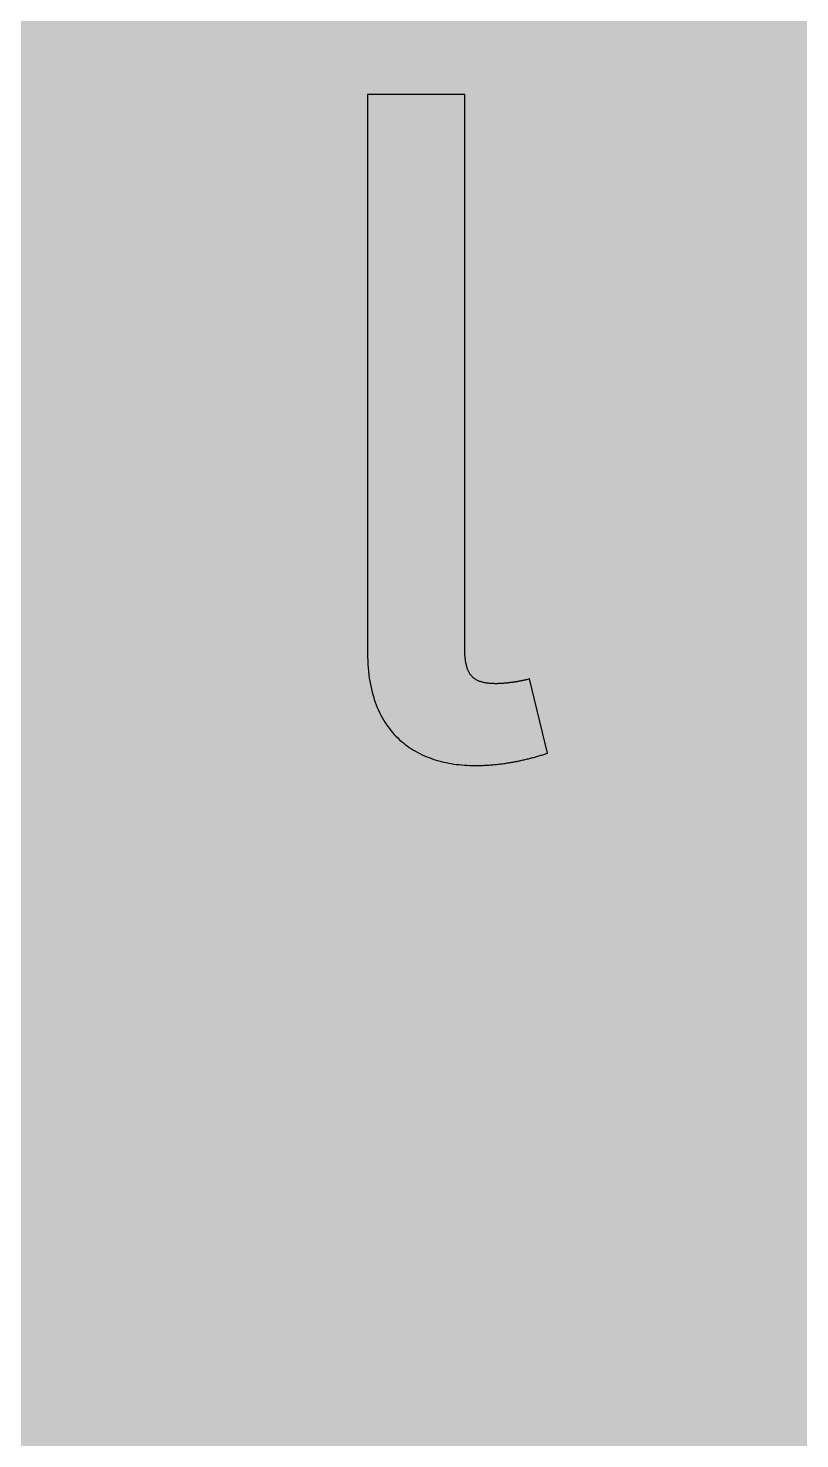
# Model space of a CAD drawing. Header units: millimetres. Extents: x 0 to 212, y 0 to 318.
# Drawn here: x 57.2 to 114.4, y 158.8 to 263.4 of the extents above; entities that cross this region are included whole.
import ezdxf

# ---------------------------------------------------------------- set-up
doc = ezdxf.new("R2010")
doc.units = ezdxf.units.MM

msp = doc.modelspace()

# ---------------------------------------------------------------- hatches: boundary and pattern name
for color, points in [(40, [(14.1633, 0.0536), (13.9878, 0.0533), (13.8125, 0.0559), (13.6373, 0.061), (13.462, 0.0686), (13.2893, 0.0787), (13.114, 0.0914), (12.9413, 0.1041), (12.7686, 0.1219), (12.5959, 0.1397), (12.4231, 0.16), (12.2504, 0.1829), (12.0777, 0.2057), (11.9075, 0.2337), (11.7373, 0.2616), (11.5672, 0.2921), (11.397, 0.3251), (11.2268, 0.3607), (11.0592, 0.3988), (10.8915, 0.4369), (10.7239, 0.4775), (10.5562, 0.5207), (10.3886, 0.5664), (10.2235, 0.6121), (10.0584, 0.6629), (9.8933, 0.7137), (9.7307, 0.7671), (9.5682, 0.8204), (9.4056, 0.8788), (9.2431, 0.9373), (9.083, 0.9982), (8.923, 1.0617), (8.763, 1.1252), (8.6055, 1.1938), (8.4455, 1.2624), (8.2906, 1.331), (8.1331, 1.4046), (7.9781, 1.4783), (7.8232, 1.5545), (7.6708, 1.6332), (7.5184, 1.7145), (7.366, 1.7958), (7.2161, 1.8796), (7.0663, 1.966), (6.919, 2.0523), (6.7716, 2.1438), (6.6243, 2.2352), (6.4795, 2.3266), (6.3348, 2.4232), (6.19, 2.5197), (6.0477, 2.6187), (5.908, 2.7178), (5.7683, 2.8194), (5.6286, 2.9235), (5.4915, 3.0302), (5.3543, 3.1369), (5.2197, 3.2461), (5.0851, 3.3579), (4.953, 3.4722), (4.8209, 3.5865), (4.6914, 3.7033), (4.5644, 3.8202), (4.4348, 3.9395), (4.3104, 4.0615), (4.1859, 4.1859), (4.0615, 4.3104), (3.9395, 4.4348), (3.8202, 4.5618), (3.7033, 4.6914), (3.5865, 4.8209), (3.4722, 4.953), (3.3579, 5.0851), (3.2487, 5.2197), (3.1369, 5.3543), (3.0302, 5.4915), (2.9235, 5.6286), (2.8194, 5.7683), (2.7178, 5.908), (2.6187, 6.0477), (2.5197, 6.19), (2.4232, 6.3348), (2.3266, 6.477), (2.2352, 6.6243), (2.1438, 6.7691), (2.0523, 6.9164), (1.966, 7.0663), (1.8796, 7.2161), (1.7958, 7.366), (1.7145, 7.5184), (1.6332, 7.6708), (1.5545, 7.8232), (1.4783, 7.9781), (1.4046, 8.1331), (1.331, 8.2906), (1.2598, 8.4455), (1.1913, 8.603), (1.1252, 8.763), (1.0592, 8.923), (0.9982, 9.083), (0.9373, 9.2431), (0.8763, 9.4056), (0.8204, 9.5682), (0.7645, 9.7307), (0.7112, 9.8933), (0.6604, 10.0584), (0.6121, 10.2235), (0.5639, 10.3911), (0.5207, 10.5562), (0.4775, 10.7239), (0.4343, 10.8915), (0.3962, 11.0592), (0.3607, 11.2268), (0.3251, 11.397), (0.2921, 11.5672), (0.2616, 11.7373), (0.2311, 11.9075), (0.2057, 12.0802), (0.1803, 12.2504), (0.1575, 12.4231), (0.1372, 12.5959), (0.1194, 12.7686), (0.1041, 12.9413), (0.0889, 13.1166), (0.0787, 13.2893), (0.0686, 13.4645), (0.061, 13.6373), (0.0559, 13.8125), (0.0508, 13.9878), (0.0508, 14.163), (0.0522, 303.4425), (0.0508, 303.6164), (0.0559, 303.7916), (0.061, 303.9669), (0.0686, 304.1396), (0.0787, 304.3149), (0.0889, 304.4876), (0.1041, 304.6628), (0.1194, 304.8356), (0.1372, 305.0083), (0.1575, 305.181), (0.1803, 305.3537), (0.2057, 305.5239), (0.2311, 305.6966), (0.2616, 305.8668), (0.2921, 306.037), (0.3251, 306.2072), (0.3607, 306.3748), (0.3962, 306.545), (0.4343, 306.7126), (0.4775, 306.8803), (0.5207, 307.0479), (0.5639, 307.213), (0.6121, 307.3781), (0.6604, 307.5432), (0.7112, 307.7083), (0.7645, 307.8734), (0.8204, 308.036), (0.8763, 308.1985), (0.9373, 308.3611), (0.9982, 308.5211), (1.0592, 308.6811), (1.1252, 308.8411), (1.1913, 308.9986), (1.2598, 309.1561), (1.331, 309.3136), (1.4046, 309.4685), (1.4783, 309.626), (1.5545, 309.7784), (1.6332, 309.9333), (1.7145, 310.0857), (1.7958, 310.2356), (1.8796, 310.388), (1.966, 310.5379), (2.0523, 310.6852), (2.1438, 310.8325), (2.2352, 310.9798), (2.3266, 311.1246), (2.4232, 311.2694), (2.5197, 311.4116), (2.6187, 311.5539), (2.7178, 311.6961), (2.8194, 311.8358), (2.9235, 311.9755), (3.0302, 312.1127), (3.1369, 312.2473), (3.2487, 312.3844), (3.3579, 312.5165), (3.4722, 312.6486), (3.5865, 312.7807), (3.7033, 312.9102), (3.8202, 313.0398), (3.9395, 313.1668), (4.0615, 313.2938), (4.1859, 313.4182), (4.3104, 313.5401), (4.4348, 313.6621), (4.5644, 313.784), (4.6914, 313.9008), (4.8209, 314.0177), (4.953, 314.132), (5.0851, 314.2437), (5.2197, 314.3555), (5.3543, 314.4647), (5.4915, 314.5739), (5.6286, 314.6781), (5.7683, 314.7822), (5.908, 314.8838), (6.0477, 314.9854), (6.19, 315.0845), (6.3348, 315.181), (6.4795, 315.275), (6.6243, 315.3689), (6.7716, 315.4604), (6.919, 315.5493), (7.0663, 315.6382), (7.2161, 315.7245), (7.366, 315.8084), (7.5184, 315.8896), (7.6708, 315.9709), (7.8232, 316.0471), (7.9781, 316.1233), (8.1331, 316.1995), (8.2906, 316.2706), (8.4455, 316.3418), (8.6055, 316.4103), (8.763, 316.4789), (8.923, 316.5424), (9.083, 316.6059), (9.2431, 316.6669), (9.4056, 316.7253), (9.5682, 316.7837), (9.7307, 316.8371), (9.8933, 316.8904), (10.0584, 316.9412), (10.2235, 316.992), (10.3886, 317.0377), (10.5562, 317.0834), (10.7239, 317.1266), (10.8915, 317.1673), (11.0592, 317.2079), (11.2268, 317.2435), (11.397, 317.279), (11.5672, 317.312), (11.7373, 317.3425), (11.9075, 317.3705), (12.0777, 317.3984), (12.2504, 317.4213), (12.4231, 317.4441), (12.5959, 317.4644), (12.7686, 317.4822), (12.9413, 317.5), (13.114, 317.5127), (13.2893, 317.5254), (13.462, 317.5356), (13.6373, 317.5432), (13.8125, 317.5483), (13.9878, 317.5508), (14.163, 317.5533), (197.6078, 317.5536), (197.7822, 317.5508), (197.9574, 317.5483), (198.1327, 317.5432), (198.3054, 317.5356), (198.4807, 317.5254), (198.6534, 317.5127), (198.8287, 317.5), (199.0014, 317.4822), (199.1741, 317.4644), (199.3468, 317.4441), (199.5195, 317.4213), (199.6897, 317.3984), (199.8624, 317.3705), (200.0326, 317.3425), (200.2028, 317.312), (200.373, 317.279), (200.5432, 317.2435), (200.7108, 317.2079), (200.8784, 317.1673), (201.0461, 317.1266), (201.2137, 317.0834), (201.3788, 317.0377), (201.5465, 316.992), (201.7116, 316.9412), (201.8767, 316.8904), (202.0392, 316.8371), (202.2018, 316.7837), (202.3643, 316.7253), (202.5269, 316.6669), (202.6869, 316.6059), (202.8469, 316.5424), (203.007, 316.4789), (203.167, 316.4103), (203.3245, 316.3418), (203.4794, 316.2706), (203.6369, 316.1995), (203.7918, 316.1233), (203.9468, 316.0471), (204.0992, 315.9709), (204.2516, 315.8896), (204.404, 315.8084), (204.5538, 315.7245), (204.7037, 315.6382), (204.8535, 315.5493), (205.0009, 315.4604), (205.1456, 315.3689), (205.293, 315.275), (205.4352, 315.181), (205.58, 315.0845), (205.7222, 314.9854), (205.8619, 314.8838), (206.0016, 314.7822), (206.1413, 314.6781), (206.2785, 314.5739), (206.4156, 314.4647), (206.5503, 314.3555), (206.6849, 314.2437), (206.817, 314.132), (206.949, 314.0177), (207.0786, 313.9008), (207.2081, 313.784), (207.3351, 313.6621), (207.4596, 313.5401), (207.584, 313.4182), (207.7085, 313.2938), (207.8304, 313.1668), (207.9498, 313.0398), (208.0666, 312.9102), (208.1835, 312.7807), (208.2978, 312.6486), (208.4121, 312.5165), (208.5238, 312.3844), (208.6331, 312.2473), (208.7397, 312.1127), (208.8464, 311.9755), (208.9506, 311.8358), (209.0522, 311.6961), (209.1512, 311.5539), (209.2503, 311.4116), (209.3468, 311.2694), (209.4433, 311.1246), (209.5348, 310.9798), (209.6262, 310.8325), (209.7176, 310.6852), (209.804, 310.5379), (209.8904, 310.388), (209.9742, 310.2356), (210.0555, 310.0857), (210.1367, 309.9333), (210.2155, 309.7784), (210.2917, 309.626), (210.3653, 309.4685), (210.439, 309.3136), (210.5076, 309.1561), (210.5762, 308.9986), (210.6447, 308.8411), (210.7082, 308.6811), (210.7717, 308.5211), (210.8327, 308.3611), (210.8911, 308.1985), (210.9495, 308.036), (211.0029, 307.8734), (211.0562, 307.7083), (211.107, 307.5432), (211.1578, 307.3781), (211.2035, 307.213), (211.2493, 307.0479), (211.2924, 306.8803), (211.3331, 306.7126), (211.3712, 306.545), (211.4093, 306.3748), (211.4448, 306.2072), (211.4779, 306.037), (211.5083, 305.8668), (211.5363, 305.6966), (211.5642, 305.5239), (211.5871, 305.3537), (211.6099, 305.181), (211.6303, 305.0083), (211.648, 304.8356), (211.6658, 304.6628), (211.6785, 304.4876), (211.6912, 304.3149), (211.7014, 304.1396), (211.709, 303.9669), (211.7141, 303.7916), (211.7166, 303.6164), (211.7166, 303.4411), (211.7189, 14.1647), (211.7166, 13.9878), (211.7141, 13.8125), (211.709, 13.6373), (211.7014, 13.4645), (211.6912, 13.2893), (211.6785, 13.1166), (211.6658, 12.9413), (211.648, 12.7686), (211.6303, 12.5959), (211.6099, 12.4231), (211.5871, 12.2504), (211.5642, 12.0802), (211.5363, 11.9075), (211.5083, 11.7373), (211.4779, 11.5672), (211.4448, 11.397), (211.4093, 11.2268), (211.3712, 11.0592), (211.3331, 10.8915), (211.2924, 10.7239), (211.2493, 10.5562), (211.2035, 10.3911), (211.1578, 10.2235), (211.107, 10.0584), (211.0562, 9.8933), (211.0029, 9.7307), (210.9495, 9.5682), (210.8911, 9.4056), (210.8327, 9.2431), (210.7717, 9.083), (210.7082, 8.923), (210.6447, 8.763), (210.5762, 8.603), (210.5076, 8.4455), (210.439, 8.2906), (210.3653, 8.1331), (210.2917, 7.9781), (210.2155, 7.8232), (210.1367, 7.6708), (210.0555, 7.5184), (209.9742, 7.366), (209.8904, 7.2161), (209.804, 7.0663), (209.7176, 6.9164), (209.6262, 6.7691), (209.5348, 6.6243), (209.4433, 6.477), (209.3468, 6.3348), (209.2503, 6.19), (209.1512, 6.0477), (209.0522, 5.908), (208.9506, 5.7683), (208.8464, 5.6286), (208.7397, 5.4915), (208.6331, 5.3543), (208.5238, 5.2197), (208.4121, 5.0851), (208.2978, 4.953), (208.1835, 4.8209), (208.0666, 4.6914), (207.9498, 4.5618), (207.8304, 4.4348), (207.7085, 4.3104), (207.584, 4.1859), (207.4596, 4.0615), (207.3351, 3.9395), (207.2081, 3.8202), (207.0786, 3.7033), (206.949, 3.5865), (206.817, 3.4722), (206.6849, 3.3579), (206.5503, 3.2461), (206.4156, 3.1369), (206.2785, 3.0302), (206.1413, 2.9235), (206.0016, 2.8194), (205.8619, 2.7178), (205.7222, 2.6187), (205.58, 2.5197), (205.4352, 2.4232), (205.293, 2.3266), (205.1456, 2.2352), (205.0009, 2.1438), (204.8535, 2.0523), (204.7037, 1.966), (204.5538, 1.8796), (204.404, 1.7958), (204.2516, 1.7145), (204.0992, 1.6332), (203.9468, 1.5545), (203.7918, 1.4783), (203.6369, 1.4046), (203.4794, 1.331), (203.3245, 1.2624), (203.167, 1.1938), (203.007, 1.1252), (202.8469, 1.0617), (202.6869, 0.9982), (202.5269, 0.9373), (202.3643, 0.8788), (202.2018, 0.8204), (202.0392, 0.7671), (201.8767, 0.7137), (201.7116, 0.6629), (201.5465, 0.6121), (201.3788, 0.5664), (201.2137, 0.5207), (201.0461, 0.4775), (200.8784, 0.4369), (200.7108, 0.3988), (200.5432, 0.3607), (200.373, 0.3251), (200.2028, 0.2921), (200.0326, 0.2616), (199.8624, 0.2337), (199.6897, 0.2057), (199.5195, 0.1829), (199.3468, 0.16), (199.1741, 0.1397), (199.0014, 0.1219), (198.8287, 0.1041), (198.6534, 0.0914), (198.4807, 0.0787), (198.3054, 0.0686), (198.1327, 0.061), (197.9574, 0.0559), (197.7822, 0.0533), (197.6069, 0.0533)]), (59, [(94.386, 215.1419), (94.3508, 215.1304), (94.3178, 215.1202), (94.2823, 215.1101), (94.2467, 215.1024), (94.2111, 215.0923), (94.1756, 215.0821), (94.14, 215.0745), (94.1019, 215.0643), (94.0638, 215.0567), (94.0257, 215.0466), (93.9876, 215.0389), (93.9495, 215.0288), (93.9089, 215.0212), (93.8708, 215.0135), (93.8301, 215.0034), (93.7895, 214.9958), (93.7514, 214.9881), (93.7082, 214.9805), (93.6676, 214.9729), (93.6269, 214.9653), (93.5863, 214.9577), (93.5457, 214.95), (93.5025, 214.9424), (93.4618, 214.9348), (93.4187, 214.9297), (93.378, 214.9221), (93.3348, 214.9145), (93.2917, 214.9094), (93.251, 214.9018), (93.2078, 214.8967), (93.1647, 214.8916), (93.124, 214.884), (93.0808, 214.8789), (93.0402, 214.8738), (92.997, 214.8688), (92.9564, 214.8637), (92.9132, 214.8586), (92.8726, 214.8535), (92.8319, 214.8484), (92.7887, 214.8434), (92.7481, 214.8383), (92.7075, 214.8357), (92.6668, 214.8307), (92.6287, 214.8281), (92.5881, 214.823), (92.5474, 214.8205), (92.5093, 214.8154), (92.4712, 214.8129), (92.4306, 214.8103), (92.3925, 214.8078), (92.3569, 214.8053), (92.3188, 214.8027), (92.2807, 214.8002), (92.2452, 214.7976), (92.2096, 214.7951), (92.1741, 214.7951), (92.141, 214.7926), (92.1055, 214.7926), (92.0725, 214.79), (92.0394, 214.79), (92.009, 214.7875), (91.9759, 214.7875), (91.9455, 214.7875), (91.915, 214.7875), (91.8261, 214.7875), (91.7397, 214.79), (91.6559, 214.7926), (91.5746, 214.7976), (91.4959, 214.8027), (91.4171, 214.8078), (91.3409, 214.8154), (91.2673, 214.8256), (91.1962, 214.8357), (91.1276, 214.8459), (91.059, 214.8586), (90.993, 214.8738), (90.9295, 214.8891), (90.866, 214.9043), (90.805, 214.9221), (90.7466, 214.9399), (90.6907, 214.9602), (90.6348, 214.9831), (90.5815, 215.0059), (90.5307, 215.0313), (90.4799, 215.0567), (90.4316, 215.0821), (90.3859, 215.1126), (90.3402, 215.1405), (90.297, 215.1736), (90.2564, 215.204), (90.2157, 215.2396), (90.1776, 215.2752), (90.1395, 215.3107), (90.104, 215.3514), (90.0684, 215.3895), (90.0354, 215.4326), (90.0049, 215.4733), (89.9744, 215.519), (89.9465, 215.5647), (89.9185, 215.613), (89.8906, 215.6612), (89.8677, 215.712), (89.8423, 215.7628), (89.8195, 215.8187), (89.7992, 215.8721), (89.7788, 215.9305), (89.7611, 215.9889), (89.7433, 216.0499), (89.7255, 216.1108), (89.7103, 216.1743), (89.695, 216.2378), (89.6823, 216.3064), (89.6696, 216.375), (89.6569, 216.4436), (89.6468, 216.5172), (89.6391, 216.5909), (89.629, 216.6645), (89.6214, 216.7407), (89.6137, 216.8195), (89.6087, 216.9008), (89.6036, 216.9846), (89.5985, 217.0684), (89.5934, 217.1522), (89.5909, 217.2411), (89.5883, 217.33), (89.5883, 217.4215), (89.5858, 217.5154), (89.5858, 217.6094), (89.5876, 258.4619), (82.3916, 258.4619), (82.3916, 217.0462), (82.3925, 216.7661), (82.4001, 216.4944), (82.4154, 216.2251), (82.4332, 215.9635), (82.456, 215.707), (82.484, 215.453), (82.517, 215.2066), (82.5576, 214.9653), (82.5983, 214.7291), (82.6465, 214.4979), (82.6999, 214.2719), (82.7583, 214.0509), (82.8192, 213.8324), (82.8853, 213.6216), (82.9564, 213.4159), (83.0301, 213.2152), (83.1088, 213.0171), (83.1926, 212.8266), (83.2815, 212.6386), (83.373, 212.4558), (83.4669, 212.2805), (83.5685, 212.1078), (83.6701, 211.9376), (83.7768, 211.775), (83.8886, 211.6176), (84.0029, 211.4626), (84.1223, 211.3128), (84.2416, 211.168), (84.3686, 211.0283), (84.4956, 210.8911), (84.6277, 210.7616), (84.7623, 210.6346), (84.8995, 210.5101), (85.0417, 210.3933), (85.1865, 210.279), (85.3313, 210.1698), (85.4812, 210.0631), (85.6361, 209.9615), (85.791, 209.865), (85.9485, 209.7735), (86.1085, 209.6846), (86.2736, 209.6008), (86.4387, 209.5195), (86.6064, 209.4433), (86.7766, 209.3697), (86.9493, 209.3036), (87.1245, 209.2376), (87.2998, 209.1766), (87.4801, 209.1207), (87.6605, 209.0674), (87.8434, 209.0191), (88.0288, 208.976), (88.2142, 208.9328), (88.4022, 208.8972), (88.5927, 208.8617), (88.7832, 208.8312), (88.9762, 208.8058), (89.1718, 208.7829), (89.3674, 208.7626), (89.5629, 208.7474), (89.7611, 208.7347), (89.9617, 208.727), (90.1598, 208.722), (90.363, 208.7194), (90.457, 208.722), (90.5535, 208.722), (90.6475, 208.722), (90.744, 208.7245), (90.838, 208.727), (90.932, 208.7321), (91.026, 208.7347), (91.12, 208.7397), (91.2114, 208.7448), (91.3054, 208.7499), (91.3968, 208.755), (91.4908, 208.7626), (91.5822, 208.7702), (91.6737, 208.7778), (91.7651, 208.7855), (91.854, 208.7931), (91.9455, 208.8032), (92.0344, 208.8134), (92.1258, 208.8236), (92.2147, 208.8337), (92.3036, 208.8439), (92.3925, 208.8566), (92.4789, 208.8667), (92.5678, 208.8794), (92.6541, 208.8921), (92.7405, 208.9074), (92.8294, 208.9201), (92.9132, 208.9328), (92.9996, 208.948), (93.0859, 208.9633), (93.1697, 208.9785), (93.2561, 208.9937), (93.3399, 209.009), (93.4237, 209.0268), (93.505, 209.042), (93.5888, 209.0598), (93.6701, 209.0776), (93.7539, 209.0928), (93.8352, 209.1106), (93.9165, 209.1309), (93.9978, 209.1487), (94.0765, 209.1665), (94.1578, 209.1868), (94.2365, 209.2046), (94.3153, 209.2249), (94.394, 209.2452), (94.4728, 209.2655), (94.549, 209.2858), (94.6252, 209.3062), (94.7039, 209.3265), (94.7801, 209.3468), (94.8538, 209.3697), (94.93, 209.39), (95.0036, 209.4128), (95.0798, 209.4332), (95.1535, 209.456), (95.2246, 209.4789), (95.2983, 209.4992), (95.3694, 209.5221), (95.443, 209.5449), (95.5142, 209.5678), (95.5853, 209.5906), (95.6539, 209.6135), (95.725, 209.6364)])]:
    msp.add_hatch(color=color).paths.add_polyline_path(points)
h = msp.add_hatch(color=59)
h.paths.add_polyline_path([(58.9661, 245.7619), (58.9661, 240.1175), (64.2578, 240.1175), (64.2578, 209.0744), (71.4555, 209.0744), (71.4555, 245.7619)])
edge = h.paths.add_edge_path(flags=16)
edge.add_line((63.059, 257.333), (63.058, 257.2029))
edge.add_line((63.058, 257.2029), (63.0631, 257.0759))
edge.add_line((63.0631, 257.0759), (63.0707, 256.9489))
edge.add_line((63.0707, 256.9489), (63.0809, 256.8245))
edge.add_line((63.0809, 256.8245), (63.0936, 256.7))
edge.add_line((63.0936, 256.7), (63.1114, 256.5781))
edge.add_line((63.1114, 256.5781), (63.1292, 256.4562))
edge.add_line((63.1292, 256.4562), (63.152, 256.3368))
edge.add_line((63.152, 256.3368), (63.1749, 256.2174))
edge.add_line((63.1749, 256.2174), (63.2028, 256.098))
edge.add_line((63.2028, 256.098), (63.2333, 255.9812))
edge.add_line((63.2333, 255.9812), (63.2638, 255.8669))
edge.add_line((63.2638, 255.8669), (63.2993, 255.7526))
edge.add_line((63.2993, 255.7526), (63.3374, 255.6408))
edge.add_line((63.3374, 255.6408), (63.3781, 255.5316))
edge.add_line((63.3781, 255.5316), (63.4213, 255.4224))
edge.add_line((63.4213, 255.4224), (63.467, 255.3132))
edge.add_line((63.467, 255.3132), (63.5127, 255.2065))
edge.add_line((63.5127, 255.2065), (63.5635, 255.1024))
edge.add_line((63.5635, 255.1024), (63.6168, 255.0008))
edge.add_line((63.6168, 255.0008), (63.6702, 254.8992))
edge.add_line((63.6702, 254.8992), (63.7286, 254.7976))
edge.add_line((63.7286, 254.7976), (63.7896, 254.701))
edge.add_line((63.7896, 254.701), (63.8505, 254.6045))
edge.add_line((63.8505, 254.6045), (63.914, 254.5105))
edge.add_line((63.914, 254.5105), (63.9801, 254.4166))
edge.add_line((63.9801, 254.4166), (64.0486, 254.3277))
edge.add_line((64.0486, 254.3277), (64.1198, 254.2362))
edge.add_line((64.1198, 254.2362), (64.1934, 254.1499))
edge.add_line((64.1934, 254.1499), (64.2696, 254.066))
edge.add_line((64.2696, 254.066), (64.3458, 253.9822))
edge.add_line((64.3458, 253.9822), (64.4246, 253.9009))
edge.add_line((64.4246, 253.9009), (64.5058, 253.8222))
edge.add_line((64.5058, 253.8222), (64.5897, 253.7435))
edge.add_line((64.5897, 253.7435), (64.6735, 253.6698))
edge.add_line((64.6735, 253.6698), (64.7624, 253.5961))
edge.add_line((64.7624, 253.5961), (64.8513, 253.525))
edge.add_line((64.8513, 253.525), (64.9427, 253.4564))
edge.add_line((64.9427, 253.4564), (65.0342, 253.3904))
edge.add_line((65.0342, 253.3904), (65.1281, 253.3269))
edge.add_line((65.1281, 253.3269), (65.2247, 253.2634))
edge.add_line((65.2247, 253.2634), (65.3237, 253.205))
edge.add_line((65.3237, 253.205), (65.4228, 253.1466))
edge.add_line((65.4228, 253.1466), (65.5244, 253.0932))
edge.add_line((65.5244, 253.0932), (65.626, 253.0399))
edge.add_line((65.626, 253.0399), (65.7327, 252.9891))
edge.add_line((65.7327, 252.9891), (65.8368, 252.9408))
edge.add_line((65.8368, 252.9408), (65.946, 252.8976))
edge.add_line((65.946, 252.8976), (66.0552, 252.8545))
edge.add_line((66.0552, 252.8545), (66.1645, 252.8138))
edge.add_line((66.1645, 252.8138), (66.2788, 252.7757))
edge.add_line((66.2788, 252.7757), (66.3905, 252.7402))
edge.add_line((66.3905, 252.7402), (66.5074, 252.7071))
edge.add_line((66.5074, 252.7071), (66.6242, 252.6792))
edge.add_line((66.6242, 252.6792), (66.741, 252.6513))
edge.add_line((66.741, 252.6513), (66.8604, 252.6259))
edge.add_line((66.8604, 252.6259), (66.9798, 252.6055))
edge.add_line((66.9798, 252.6055), (67.1017, 252.5878))
edge.add_line((67.1017, 252.5878), (67.2236, 252.57))
edge.add_line((67.2236, 252.57), (67.3481, 252.5573))
edge.add_line((67.3481, 252.5573), (67.4751, 252.5471))
edge.add_line((67.4751, 252.5471), (67.5996, 252.5395))
edge.add_line((67.5996, 252.5395), (67.7266, 252.5344))
edge.add_line((67.7266, 252.5344), (67.8561, 252.5344))
edge.add_line((67.8561, 252.5344), (67.9856, 252.5344))
edge.add_line((67.9856, 252.5344), (68.1126, 252.5395))
edge.add_line((68.1126, 252.5395), (68.2371, 252.5471))
edge.add_line((68.2371, 252.5471), (68.3641, 252.5573))
edge.add_line((68.3641, 252.5573), (68.4886, 252.57))
edge.add_line((68.4886, 252.57), (68.6105, 252.5878))
edge.add_line((68.6105, 252.5878), (68.7324, 252.6055))
edge.add_line((68.7324, 252.6055), (68.8518, 252.6259))
edge.add_line((68.8518, 252.6259), (68.9712, 252.6513))
edge.add_line((68.9712, 252.6513), (69.088, 252.6792))
edge.add_line((69.088, 252.6792), (69.2048, 252.7071))
edge.add_line((69.2048, 252.7071), (69.3191, 252.7402))
edge.add_line((69.3191, 252.7402), (69.4334, 252.7757))
edge.add_line((69.4334, 252.7757), (69.5452, 252.8138))
edge.add_line((69.5452, 252.8138), (69.657, 252.8545))
edge.add_line((69.657, 252.8545), (69.7662, 252.8976))
edge.add_line((69.7662, 252.8976), (69.8729, 252.9408))
edge.add_line((69.8729, 252.9408), (69.9795, 252.9891))
edge.add_line((69.9795, 252.9891), (70.0837, 253.0399))
edge.add_line((70.0837, 253.0399), (70.1878, 253.0932))
edge.add_line((70.1878, 253.0932), (70.2894, 253.1466))
edge.add_line((70.2894, 253.1466), (70.3885, 253.205))
edge.add_line((70.3885, 253.205), (70.4875, 253.2634))
edge.add_line((70.4875, 253.2634), (70.5815, 253.3269))
edge.add_line((70.5815, 253.3269), (70.678, 253.3904))
edge.add_line((70.678, 253.3904), (70.7695, 253.4564))
edge.add_line((70.7695, 253.4564), (70.8609, 253.525))
edge.add_line((70.8609, 253.525), (70.9498, 253.5961))
edge.add_line((70.9498, 253.5961), (71.0362, 253.6698))
edge.add_line((71.0362, 253.6698), (71.1225, 253.7435))
edge.add_line((71.1225, 253.7435), (71.2038, 253.8222))
edge.add_line((71.2038, 253.8222), (71.2851, 253.9009))
edge.add_line((71.2851, 253.9009), (71.3664, 253.9822))
edge.add_line((71.3664, 253.9822), (71.4426, 254.066))
edge.add_line((71.4426, 254.066), (71.5162, 254.1499))
edge.add_line((71.5162, 254.1499), (71.5899, 254.2362))
edge.add_line((71.5899, 254.2362), (71.661, 254.3277))
edge.add_line((71.661, 254.3277), (71.7296, 254.4166))
edge.add_line((71.7296, 254.4166), (71.7956, 254.5105))
edge.add_line((71.7956, 254.5105), (71.8617, 254.6045))
edge.add_line((71.8617, 254.6045), (71.9226, 254.701))
edge.add_line((71.9226, 254.701), (71.9811, 254.7976))
edge.add_line((71.9811, 254.7976), (72.0395, 254.8992))
edge.add_line((72.0395, 254.8992), (72.0954, 255.0008))
edge.add_line((72.0954, 255.0008), (72.1462, 255.1024))
edge.add_line((72.1462, 255.1024), (72.197, 255.2065))
edge.add_line((72.197, 255.2065), (72.2452, 255.3132))
edge.add_line((72.2452, 255.3132), (72.2909, 255.4224))
edge.add_line((72.2909, 255.4224), (72.3341, 255.5316))
edge.add_line((72.3341, 255.5316), (72.3722, 255.6408))
edge.add_line((72.3722, 255.6408), (72.4103, 255.7526))
edge.add_line((72.4103, 255.7526), (72.4459, 255.8669))
edge.add_line((72.4459, 255.8669), (72.4789, 255.9812))
edge.add_line((72.4789, 255.9812), (72.5094, 256.098))
edge.add_line((72.5094, 256.098), (72.5348, 256.2174))
edge.add_line((72.5348, 256.2174), (72.5602, 256.3368))
edge.add_line((72.5602, 256.3368), (72.5805, 256.4562))
edge.add_line((72.5805, 256.4562), (72.6008, 256.5781))
edge.add_line((72.6008, 256.5781), (72.6161, 256.7))
edge.add_line((72.6161, 256.7), (72.6288, 256.8245))
edge.add_line((72.6288, 256.8245), (72.6389, 256.9489))
edge.add_line((72.6389, 256.9489), (72.6465, 257.0759))
edge.add_line((72.6465, 257.0759), (72.6516, 257.2029))
edge.add_line((72.6516, 257.2029), (72.6542, 257.3325))
edge.add_line((72.6542, 257.3325), (72.6516, 257.4595))
edge.add_line((72.6516, 257.4595), (72.6465, 257.5865))
edge.add_line((72.6465, 257.5865), (72.6389, 257.7135))
edge.add_line((72.6389, 257.7135), (72.6288, 257.8379))
edge.add_line((72.6288, 257.8379), (72.6161, 257.9624))
edge.add_line((72.6161, 257.9624), (72.6008, 258.0869))
edge.add_line((72.6008, 258.0869), (72.5805, 258.2088))
edge.add_line((72.5805, 258.2088), (72.5602, 258.3282))
edge.add_line((72.5602, 258.3282), (72.5348, 258.4475))
edge.add_line((72.5348, 258.4475), (72.5094, 258.5644))
edge.add_line((72.5094, 258.5644), (72.4789, 258.6812))
edge.add_line((72.4789, 258.6812), (72.4459, 258.7955))
edge.add_line((72.4459, 258.7955), (72.4103, 258.9098))
edge.add_line((72.4103, 258.9098), (72.3722, 259.0216))
edge.add_line((72.3722, 259.0216), (72.3341, 259.1333))
edge.add_line((72.3341, 259.1333), (72.2909, 259.2426))
edge.add_line((72.2909, 259.2426), (72.2452, 259.3492))
edge.add_line((72.2452, 259.3492), (72.197, 259.4559))
edge.add_line((72.197, 259.4559), (72.1462, 259.5601))
edge.add_line((72.1462, 259.5601), (72.0954, 259.6642))
edge.add_line((72.0954, 259.6642), (72.0395, 259.7658))
edge.add_line((72.0395, 259.7658), (71.9811, 259.8649))
edge.add_line((71.9811, 259.8649), (71.9226, 259.9639))
edge.add_line((71.9226, 259.9639), (71.8617, 260.0604))
edge.add_line((71.8617, 260.0604), (71.7956, 260.1544))
edge.add_line((71.7956, 260.1544), (71.7296, 260.2459))
edge.add_line((71.7296, 260.2459), (71.661, 260.3373))
edge.add_line((71.661, 260.3373), (71.5899, 260.4262))
edge.add_line((71.5899, 260.4262), (71.5162, 260.5126))
edge.add_line((71.5162, 260.5126), (71.4426, 260.5989))
edge.add_line((71.4426, 260.5989), (71.3664, 260.6827))
edge.add_line((71.3664, 260.6827), (71.2851, 260.764))
edge.add_line((71.2851, 260.764), (71.2038, 260.8428))
edge.add_line((71.2038, 260.8428), (71.1225, 260.919))
edge.add_line((71.1225, 260.919), (71.0362, 260.9952))
edge.add_line((71.0362, 260.9952), (70.9498, 261.0663))
edge.add_line((70.9498, 261.0663), (70.8609, 261.1374))
edge.add_line((70.8609, 261.1374), (70.7695, 261.206))
edge.add_line((70.7695, 261.206), (70.678, 261.2746))
edge.add_line((70.678, 261.2746), (70.5815, 261.3381))
edge.add_line((70.5815, 261.3381), (70.4875, 261.399))
edge.add_line((70.4875, 261.399), (70.3885, 261.46))
edge.add_line((70.3885, 261.46), (70.2894, 261.5159))
edge.add_line((70.2894, 261.5159), (70.1878, 261.5717))
edge.add_line((70.1878, 261.5717), (70.0837, 261.6251))
edge.add_line((70.0837, 261.6251), (69.9795, 261.6733))
edge.add_line((69.9795, 261.6733), (69.8729, 261.7216))
edge.add_line((69.8729, 261.7216), (69.7662, 261.7673))
edge.add_line((69.7662, 261.7673), (69.657, 261.8105))
edge.add_line((69.657, 261.8105), (69.5452, 261.8511))
edge.add_line((69.5452, 261.8511), (69.4334, 261.8892))
edge.add_line((69.4334, 261.8892), (69.3191, 261.9223))
edge.add_line((69.3191, 261.9223), (69.2048, 261.9553))
edge.add_line((69.2048, 261.9553), (69.088, 261.9858))
edge.add_line((69.088, 261.9858), (68.9712, 262.0137))
edge.add_line((68.9712, 262.0137), (68.8518, 262.0366))
edge.add_line((68.8518, 262.0366), (68.7324, 262.0594))
edge.add_line((68.7324, 262.0594), (68.6105, 262.0772))
edge.add_line((68.6105, 262.0772), (68.4886, 262.0924))
edge.add_line((68.4886, 262.0924), (68.3641, 262.1077))
edge.add_line((68.3641, 262.1077), (68.2371, 262.1178))
edge.add_line((68.2371, 262.1178), (68.1126, 262.1255))
edge.add_line((68.1126, 262.1255), (67.9856, 262.128))
edge.add_line((67.9856, 262.128), (67.8561, 262.1305))
edge.add_line((67.8561, 262.1305), (67.7266, 262.128))
edge.add_line((67.7266, 262.128), (67.5996, 262.1255))
edge.add_line((67.5996, 262.1255), (67.4751, 262.1178))
edge.add_line((67.4751, 262.1178), (67.3481, 262.1077))
edge.add_line((67.3481, 262.1077), (67.2236, 262.0924))
edge.add_line((67.2236, 262.0924), (67.1017, 262.0772))
edge.add_line((67.1017, 262.0772), (66.9798, 262.0594))
edge.add_line((66.9798, 262.0594), (66.8604, 262.0366))
edge.add_line((66.8604, 262.0366), (66.741, 262.0137))
edge.add_line((66.741, 262.0137), (66.6242, 261.9858))
edge.add_line((66.6242, 261.9858), (66.5074, 261.9553))
edge.add_line((66.5074, 261.9553), (66.3905, 261.9223))
edge.add_line((66.3905, 261.9223), (66.2788, 261.8892))
edge.add_line((66.2788, 261.8892), (66.1645, 261.8511))
edge.add_line((66.1645, 261.8511), (66.0552, 261.8105))
edge.add_line((66.0552, 261.8105), (65.946, 261.7673))
edge.add_line((65.946, 261.7673), (65.8368, 261.7216))
edge.add_line((65.8368, 261.7216), (65.7327, 261.6733))
edge.add_line((65.7327, 261.6733), (65.626, 261.6251))
edge.add_line((65.626, 261.6251), (65.5244, 261.5717))
edge.add_line((65.5244, 261.5717), (65.4228, 261.5159))
edge.add_line((65.4228, 261.5159), (65.3237, 261.46))
edge.add_line((65.3237, 261.46), (65.2247, 261.399))
edge.add_line((65.2247, 261.399), (65.1281, 261.3381))
edge.add_line((65.1281, 261.3381), (65.0342, 261.2746))
edge.add_line((65.0342, 261.2746), (64.9427, 261.206))
edge.add_line((64.9427, 261.206), (64.8513, 261.1374))
edge.add_line((64.8513, 261.1374), (64.7624, 261.0663))
edge.add_line((64.7624, 261.0663), (64.6735, 260.9952))
edge.add_line((64.6735, 260.9952), (64.5897, 260.919))
edge.add_line((64.5897, 260.919), (64.5058, 260.8428))
edge.add_line((64.5058, 260.8428), (64.4246, 260.764))
edge.add_line((64.4246, 260.764), (64.3458, 260.6827))
edge.add_line((64.3458, 260.6827), (64.2696, 260.5989))
edge.add_line((64.2696, 260.5989), (64.1934, 260.5126))
edge.add_line((64.1934, 260.5126), (64.1198, 260.4262))
edge.add_line((64.1198, 260.4262), (64.0486, 260.3373))
edge.add_line((64.0486, 260.3373), (63.9801, 260.2459))
edge.add_line((63.9801, 260.2459), (63.914, 260.1544))
edge.add_line((63.914, 260.1544), (63.8505, 260.0604))
edge.add_line((63.8505, 260.0604), (63.7896, 259.9639))
edge.add_line((63.7896, 259.9639), (63.7286, 259.8649))
edge.add_line((63.7286, 259.8649), (63.6702, 259.7658))
edge.add_line((63.6702, 259.7658), (63.6168, 259.6642))
edge.add_line((63.6168, 259.6642), (63.5635, 259.5601))
edge.add_line((63.5635, 259.5601), (63.5127, 259.4559))
edge.add_line((63.5127, 259.4559), (63.467, 259.3492))
edge.add_line((63.467, 259.3492), (63.4213, 259.2426))
edge.add_line((63.4213, 259.2426), (63.3781, 259.1333))
edge.add_line((63.3781, 259.1333), (63.3374, 259.0216))
edge.add_line((63.3374, 259.0216), (63.2993, 258.9098))
edge.add_line((63.2993, 258.9098), (63.2638, 258.7955))
edge.add_line((63.2638, 258.7955), (63.2333, 258.6812))
edge.add_line((63.2333, 258.6812), (63.2028, 258.5644))
edge.add_line((63.2028, 258.5644), (63.1749, 258.4475))
edge.add_line((63.1749, 258.4475), (63.152, 258.3282))
edge.add_line((63.152, 258.3282), (63.1292, 258.2088))
edge.add_line((63.1292, 258.2088), (63.1114, 258.0869))
edge.add_line((63.1114, 258.0869), (63.0936, 257.9624))
edge.add_line((63.0936, 257.9624), (63.0809, 257.8379))
edge.add_line((63.0809, 257.8379), (63.0707, 257.7135))
edge.add_line((63.0707, 257.7135), (63.0631, 257.5865))
edge.add_line((63.0631, 257.5865), (63.058, 257.4595))
edge.add_line((63.058, 257.4595), (63.058, 257.3325))
h = msp.add_hatch(color=59)
h.paths.add_polyline_path([(98.6194, 245.7619), (98.6194, 240.1175), (103.911, 240.1175), (103.911, 209.0744), (111.107, 209.0744), (111.107, 245.7619)])
edge = h.paths.add_edge_path(flags=16)
edge.add_line((102.7105, 257.333), (102.71, 257.2029))
edge.add_line((102.71, 257.2029), (102.7151, 257.0759))
edge.add_line((102.7151, 257.0759), (102.7227, 256.9489))
edge.add_line((102.7227, 256.9489), (102.7328, 256.8245))
edge.add_line((102.7328, 256.8245), (102.7455, 256.7))
edge.add_line((102.7455, 256.7), (102.7633, 256.5781))
edge.add_line((102.7633, 256.5781), (102.7811, 256.4562))
edge.add_line((102.7811, 256.4562), (102.8014, 256.3368))
edge.add_line((102.8014, 256.3368), (102.8268, 256.2174))
edge.add_line((102.8268, 256.2174), (102.8548, 256.098))
edge.add_line((102.8548, 256.098), (102.8827, 255.9812))
edge.add_line((102.8827, 255.9812), (102.9157, 255.8669))
edge.add_line((102.9157, 255.8669), (102.9513, 255.7526))
edge.add_line((102.9513, 255.7526), (102.9894, 255.6408))
edge.add_line((102.9894, 255.6408), (103.03, 255.5316))
edge.add_line((103.03, 255.5316), (103.0732, 255.4224))
edge.add_line((103.0732, 255.4224), (103.1164, 255.3132))
edge.add_line((103.1164, 255.3132), (103.1646, 255.2065))
edge.add_line((103.1646, 255.2065), (103.2154, 255.1024))
edge.add_line((103.2154, 255.1024), (103.2688, 255.0008))
edge.add_line((103.2688, 255.0008), (103.3221, 254.8992))
edge.add_line((103.3221, 254.8992), (103.3805, 254.7976))
edge.add_line((103.3805, 254.7976), (103.439, 254.701))
edge.add_line((103.439, 254.701), (103.5025, 254.6045))
edge.add_line((103.5025, 254.6045), (103.566, 254.5105))
edge.add_line((103.566, 254.5105), (103.632, 254.4166))
edge.add_line((103.632, 254.4166), (103.7006, 254.3277))
edge.add_line((103.7006, 254.3277), (103.7717, 254.2362))
edge.add_line((103.7717, 254.2362), (103.8454, 254.1499))
edge.add_line((103.8454, 254.1499), (103.919, 254.066))
edge.add_line((103.919, 254.066), (103.9978, 253.9822))
edge.add_line((103.9978, 253.9822), (104.0765, 253.9009))
edge.add_line((104.0765, 253.9009), (104.1578, 253.8222))
edge.add_line((104.1578, 253.8222), (104.2416, 253.7435))
edge.add_line((104.2416, 253.7435), (104.3254, 253.6698))
edge.add_line((104.3254, 253.6698), (104.4143, 253.5961))
edge.add_line((104.4143, 253.5961), (104.5032, 253.525))
edge.add_line((104.5032, 253.525), (104.5921, 253.4564))
edge.add_line((104.5921, 253.4564), (104.6861, 253.3904))
edge.add_line((104.6861, 253.3904), (104.7801, 253.3269))
edge.add_line((104.7801, 253.3269), (104.8766, 253.2634))
edge.add_line((104.8766, 253.2634), (104.9731, 253.205))
edge.add_line((104.9731, 253.205), (105.0747, 253.1466))
edge.add_line((105.0747, 253.1466), (105.1763, 253.0932))
edge.add_line((105.1763, 253.0932), (105.2779, 253.0399))
edge.add_line((105.2779, 253.0399), (105.3821, 252.9891))
edge.add_line((105.3821, 252.9891), (105.4887, 252.9408))
edge.add_line((105.4887, 252.9408), (105.598, 252.8976))
edge.add_line((105.598, 252.8976), (105.7072, 252.8545))
edge.add_line((105.7072, 252.8545), (105.8164, 252.8138))
edge.add_line((105.8164, 252.8138), (105.9282, 252.7757))
edge.add_line((105.9282, 252.7757), (106.0425, 252.7402))
edge.add_line((106.0425, 252.7402), (106.1593, 252.7071))
edge.add_line((106.1593, 252.7071), (106.2736, 252.6792))
edge.add_line((106.2736, 252.6792), (106.393, 252.6513))
edge.add_line((106.393, 252.6513), (106.5124, 252.6259))
edge.add_line((106.5124, 252.6259), (106.6317, 252.6055))
edge.add_line((106.6317, 252.6055), (106.7537, 252.5878))
edge.add_line((106.7537, 252.5878), (106.8756, 252.57))
edge.add_line((106.8756, 252.57), (107, 252.5573))
edge.add_line((107, 252.5573), (107.1245, 252.5471))
edge.add_line((107.1245, 252.5471), (107.2515, 252.5395))
edge.add_line((107.2515, 252.5395), (107.3785, 252.5344))
edge.add_line((107.3785, 252.5344), (107.508, 252.5344))
edge.add_line((107.508, 252.5344), (107.635, 252.5344))
edge.add_line((107.635, 252.5344), (107.7646, 252.5395))
edge.add_line((107.7646, 252.5395), (107.889, 252.5471))
edge.add_line((107.889, 252.5471), (108.016, 252.5573))
edge.add_line((108.016, 252.5573), (108.138, 252.57))
edge.add_line((108.138, 252.57), (108.2624, 252.5878))
edge.add_line((108.2624, 252.5878), (108.3843, 252.6055))
edge.add_line((108.3843, 252.6055), (108.5037, 252.6259))
edge.add_line((108.5037, 252.6259), (108.6231, 252.6513))
edge.add_line((108.6231, 252.6513), (108.7399, 252.6792))
edge.add_line((108.7399, 252.6792), (108.8568, 252.7071))
edge.add_line((108.8568, 252.7071), (108.9736, 252.7402))
edge.add_line((108.9736, 252.7402), (109.0854, 252.7757))
edge.add_line((109.0854, 252.7757), (109.1997, 252.8138))
edge.add_line((109.1997, 252.8138), (109.3089, 252.8545))
edge.add_line((109.3089, 252.8545), (109.4181, 252.8976))
edge.add_line((109.4181, 252.8976), (109.5273, 252.9408))
edge.add_line((109.5273, 252.9408), (109.6315, 252.9891))
edge.add_line((109.6315, 252.9891), (109.7382, 253.0399))
edge.add_line((109.7382, 253.0399), (109.8398, 253.0932))
edge.add_line((109.8398, 253.0932), (109.9414, 253.1466))
edge.add_line((109.9414, 253.1466), (110.0404, 253.205))
edge.add_line((110.0404, 253.205), (110.1395, 253.2634))
edge.add_line((110.1395, 253.2634), (110.236, 253.3269))
edge.add_line((110.236, 253.3269), (110.33, 253.3904))
edge.add_line((110.33, 253.3904), (110.4214, 253.4564))
edge.add_line((110.4214, 253.4564), (110.5129, 253.525))
edge.add_line((110.5129, 253.525), (110.6018, 253.5961))
edge.add_line((110.6018, 253.5961), (110.6907, 253.6698))
edge.add_line((110.6907, 253.6698), (110.7745, 253.7435))
edge.add_line((110.7745, 253.7435), (110.8583, 253.8222))
edge.add_line((110.8583, 253.8222), (110.9396, 253.9009))
edge.add_line((110.9396, 253.9009), (111.0183, 253.9822))
edge.add_line((111.0183, 253.9822), (111.0945, 254.066))
edge.add_line((111.0945, 254.066), (111.1707, 254.1499))
edge.add_line((111.1707, 254.1499), (111.2444, 254.2362))
edge.add_line((111.2444, 254.2362), (111.3155, 254.3277))
edge.add_line((111.3155, 254.3277), (111.3841, 254.4166))
edge.add_line((111.3841, 254.4166), (111.4501, 254.5105))
edge.add_line((111.4501, 254.5105), (111.5136, 254.6045))
edge.add_line((111.5136, 254.6045), (111.5746, 254.701))
edge.add_line((111.5746, 254.701), (111.6355, 254.7976))
edge.add_line((111.6355, 254.7976), (111.6914, 254.8992))
edge.add_line((111.6914, 254.8992), (111.7473, 255.0008))
edge.add_line((111.7473, 255.0008), (111.8006, 255.1024))
edge.add_line((111.8006, 255.1024), (111.8514, 255.2065))
edge.add_line((111.8514, 255.2065), (111.8972, 255.3132))
edge.add_line((111.8972, 255.3132), (111.9429, 255.4224))
edge.add_line((111.9429, 255.4224), (111.9861, 255.5316))
edge.add_line((111.9861, 255.5316), (112.0267, 255.6408))
edge.add_line((112.0267, 255.6408), (112.0648, 255.7526))
edge.add_line((112.0648, 255.7526), (112.1004, 255.8669))
edge.add_line((112.1004, 255.8669), (112.1308, 255.9812))
edge.add_line((112.1308, 255.9812), (112.1613, 256.098))
edge.add_line((112.1613, 256.098), (112.1893, 256.2174))
edge.add_line((112.1893, 256.2174), (112.2121, 256.3368))
edge.add_line((112.2121, 256.3368), (112.235, 256.4562))
edge.add_line((112.235, 256.4562), (112.2528, 256.5781))
edge.add_line((112.2528, 256.5781), (112.2705, 256.7))
edge.add_line((112.2705, 256.7), (112.2832, 256.8245))
edge.add_line((112.2832, 256.8245), (112.2934, 256.9489))
edge.add_line((112.2934, 256.9489), (112.301, 257.0759))
edge.add_line((112.301, 257.0759), (112.3036, 257.2029))
edge.add_line((112.3036, 257.2029), (112.3061, 257.3325))
edge.add_line((112.3061, 257.3325), (112.3036, 257.4595))
edge.add_line((112.3036, 257.4595), (112.301, 257.5865))
edge.add_line((112.301, 257.5865), (112.2934, 257.7135))
edge.add_line((112.2934, 257.7135), (112.2832, 257.8379))
edge.add_line((112.2832, 257.8379), (112.2705, 257.9624))
edge.add_line((112.2705, 257.9624), (112.2528, 258.0869))
edge.add_line((112.2528, 258.0869), (112.235, 258.2088))
edge.add_line((112.235, 258.2088), (112.2121, 258.3282))
edge.add_line((112.2121, 258.3282), (112.1893, 258.4475))
edge.add_line((112.1893, 258.4475), (112.1613, 258.5644))
edge.add_line((112.1613, 258.5644), (112.1308, 258.6812))
edge.add_line((112.1308, 258.6812), (112.1004, 258.7955))
edge.add_line((112.1004, 258.7955), (112.0648, 258.9098))
edge.add_line((112.0648, 258.9098), (112.0267, 259.0216))
edge.add_line((112.0267, 259.0216), (111.9861, 259.1333))
edge.add_line((111.9861, 259.1333), (111.9429, 259.2426))
edge.add_line((111.9429, 259.2426), (111.8972, 259.3492))
edge.add_line((111.8972, 259.3492), (111.8514, 259.4559))
edge.add_line((111.8514, 259.4559), (111.8006, 259.5601))
edge.add_line((111.8006, 259.5601), (111.7473, 259.6642))
edge.add_line((111.7473, 259.6642), (111.6914, 259.7658))
edge.add_line((111.6914, 259.7658), (111.6355, 259.8649))
edge.add_line((111.6355, 259.8649), (111.5746, 259.9639))
edge.add_line((111.5746, 259.9639), (111.5136, 260.0604))
edge.add_line((111.5136, 260.0604), (111.4501, 260.1544))
edge.add_line((111.4501, 260.1544), (111.3841, 260.2459))
edge.add_line((111.3841, 260.2459), (111.3155, 260.3373))
edge.add_line((111.3155, 260.3373), (111.2444, 260.4262))
edge.add_line((111.2444, 260.4262), (111.1707, 260.5126))
edge.add_line((111.1707, 260.5126), (111.0945, 260.5989))
edge.add_line((111.0945, 260.5989), (111.0183, 260.6827))
edge.add_line((111.0183, 260.6827), (110.9396, 260.764))
edge.add_line((110.9396, 260.764), (110.8583, 260.8428))
edge.add_line((110.8583, 260.8428), (110.7745, 260.919))
edge.add_line((110.7745, 260.919), (110.6907, 260.9952))
edge.add_line((110.6907, 260.9952), (110.6018, 261.0663))
edge.add_line((110.6018, 261.0663), (110.5129, 261.1374))
edge.add_line((110.5129, 261.1374), (110.4214, 261.206))
edge.add_line((110.4214, 261.206), (110.33, 261.2746))
edge.add_line((110.33, 261.2746), (110.236, 261.3381))
edge.add_line((110.236, 261.3381), (110.1395, 261.399))
edge.add_line((110.1395, 261.399), (110.0404, 261.46))
edge.add_line((110.0404, 261.46), (109.9414, 261.5159))
edge.add_line((109.9414, 261.5159), (109.8398, 261.5717))
edge.add_line((109.8398, 261.5717), (109.7382, 261.6251))
edge.add_line((109.7382, 261.6251), (109.6315, 261.6733))
edge.add_line((109.6315, 261.6733), (109.5273, 261.7216))
edge.add_line((109.5273, 261.7216), (109.4181, 261.7673))
edge.add_line((109.4181, 261.7673), (109.3089, 261.8105))
edge.add_line((109.3089, 261.8105), (109.1997, 261.8511))
edge.add_line((109.1997, 261.8511), (109.0854, 261.8892))
edge.add_line((109.0854, 261.8892), (108.9736, 261.9223))
edge.add_line((108.9736, 261.9223), (108.8568, 261.9553))
edge.add_line((108.8568, 261.9553), (108.7399, 261.9858))
edge.add_line((108.7399, 261.9858), (108.6231, 262.0137))
edge.add_line((108.6231, 262.0137), (108.5037, 262.0366))
edge.add_line((108.5037, 262.0366), (108.3843, 262.0594))
edge.add_line((108.3843, 262.0594), (108.2624, 262.0772))
edge.add_line((108.2624, 262.0772), (108.138, 262.0924))
edge.add_line((108.138, 262.0924), (108.016, 262.1077))
edge.add_line((108.016, 262.1077), (107.889, 262.1178))
edge.add_line((107.889, 262.1178), (107.7646, 262.1255))
edge.add_line((107.7646, 262.1255), (107.635, 262.128))
edge.add_line((107.635, 262.128), (107.508, 262.1305))
edge.add_line((107.508, 262.1305), (107.3785, 262.128))
edge.add_line((107.3785, 262.128), (107.2515, 262.1255))
edge.add_line((107.2515, 262.1255), (107.1245, 262.1178))
edge.add_line((107.1245, 262.1178), (107, 262.1077))
edge.add_line((107, 262.1077), (106.8756, 262.0924))
edge.add_line((106.8756, 262.0924), (106.7537, 262.0772))
edge.add_line((106.7537, 262.0772), (106.6317, 262.0594))
edge.add_line((106.6317, 262.0594), (106.5124, 262.0366))
edge.add_line((106.5124, 262.0366), (106.393, 262.0137))
edge.add_line((106.393, 262.0137), (106.2736, 261.9858))
edge.add_line((106.2736, 261.9858), (106.1593, 261.9553))
edge.add_line((106.1593, 261.9553), (106.0425, 261.9223))
edge.add_line((106.0425, 261.9223), (105.9282, 261.8892))
edge.add_line((105.9282, 261.8892), (105.8164, 261.8511))
edge.add_line((105.8164, 261.8511), (105.7072, 261.8105))
edge.add_line((105.7072, 261.8105), (105.598, 261.7673))
edge.add_line((105.598, 261.7673), (105.4887, 261.7216))
edge.add_line((105.4887, 261.7216), (105.3821, 261.6733))
edge.add_line((105.3821, 261.6733), (105.2779, 261.6251))
edge.add_line((105.2779, 261.6251), (105.1763, 261.5717))
edge.add_line((105.1763, 261.5717), (105.0747, 261.5159))
edge.add_line((105.0747, 261.5159), (104.9731, 261.46))
edge.add_line((104.9731, 261.46), (104.8766, 261.399))
edge.add_line((104.8766, 261.399), (104.7801, 261.3381))
edge.add_line((104.7801, 261.3381), (104.6861, 261.2746))
edge.add_line((104.6861, 261.2746), (104.5921, 261.206))
edge.add_line((104.5921, 261.206), (104.5032, 261.1374))
edge.add_line((104.5032, 261.1374), (104.4143, 261.0663))
edge.add_line((104.4143, 261.0663), (104.3254, 260.9952))
edge.add_line((104.3254, 260.9952), (104.2416, 260.919))
edge.add_line((104.2416, 260.919), (104.1578, 260.8428))
edge.add_line((104.1578, 260.8428), (104.0765, 260.764))
edge.add_line((104.0765, 260.764), (103.9978, 260.6827))
edge.add_line((103.9978, 260.6827), (103.919, 260.5989))
edge.add_line((103.919, 260.5989), (103.8454, 260.5126))
edge.add_line((103.8454, 260.5126), (103.7717, 260.4262))
edge.add_line((103.7717, 260.4262), (103.7006, 260.3373))
edge.add_line((103.7006, 260.3373), (103.632, 260.2459))
edge.add_line((103.632, 260.2459), (103.566, 260.1544))
edge.add_line((103.566, 260.1544), (103.5025, 260.0604))
edge.add_line((103.5025, 260.0604), (103.439, 259.9639))
edge.add_line((103.439, 259.9639), (103.3805, 259.8649))
edge.add_line((103.3805, 259.8649), (103.3221, 259.7658))
edge.add_line((103.3221, 259.7658), (103.2688, 259.6642))
edge.add_line((103.2688, 259.6642), (103.2154, 259.5601))
edge.add_line((103.2154, 259.5601), (103.1646, 259.4559))
edge.add_line((103.1646, 259.4559), (103.1164, 259.3492))
edge.add_line((103.1164, 259.3492), (103.0732, 259.2426))
edge.add_line((103.0732, 259.2426), (103.03, 259.1333))
edge.add_line((103.03, 259.1333), (102.9894, 259.0216))
edge.add_line((102.9894, 259.0216), (102.9513, 258.9098))
edge.add_line((102.9513, 258.9098), (102.9157, 258.7955))
edge.add_line((102.9157, 258.7955), (102.8827, 258.6812))
edge.add_line((102.8827, 258.6812), (102.8548, 258.5644))
edge.add_line((102.8548, 258.5644), (102.8268, 258.4475))
edge.add_line((102.8268, 258.4475), (102.8014, 258.3282))
edge.add_line((102.8014, 258.3282), (102.7811, 258.2088))
edge.add_line((102.7811, 258.2088), (102.7633, 258.0869))
edge.add_line((102.7633, 258.0869), (102.7455, 257.9624))
edge.add_line((102.7455, 257.9624), (102.7328, 257.8379))
edge.add_line((102.7328, 257.8379), (102.7227, 257.7135))
edge.add_line((102.7227, 257.7135), (102.7151, 257.5865))
edge.add_line((102.7151, 257.5865), (102.71, 257.4595))
edge.add_line((102.71, 257.4595), (102.71, 257.3325))

# ---------------------------------------------------------------- linework, layer by layer
at = {"color": 59}
msp.add_lwpolyline([(94.386, 215.1419), (94.3508, 215.1304), (94.3178, 215.1202), (94.2823, 215.1101), (94.2467, 215.1024), (94.2111, 215.0923), (94.1756, 215.0821), (94.14, 215.0745), (94.1019, 215.0643), (94.0638, 215.0567), (94.0257, 215.0466), (93.9876, 215.0389), (93.9495, 215.0288), (93.9089, 215.0212), (93.8708, 215.0135), (93.8301, 215.0034), (93.7895, 214.9958), (93.7514, 214.9881), (93.7082, 214.9805), (93.6676, 214.9729), (93.6269, 214.9653), (93.5863, 214.9577), (93.5457, 214.95), (93.5025, 214.9424), (93.4618, 214.9348), (93.4187, 214.9297), (93.378, 214.9221), (93.3348, 214.9145), (93.2917, 214.9094), (93.251, 214.9018), (93.2078, 214.8967), (93.1647, 214.8916), (93.124, 214.884), (93.0808, 214.8789), (93.0402, 214.8738), (92.997, 214.8688), (92.9564, 214.8637), (92.9132, 214.8586), (92.8726, 214.8535), (92.8319, 214.8484), (92.7887, 214.8434), (92.7481, 214.8383), (92.7075, 214.8357), (92.6668, 214.8307), (92.6287, 214.8281), (92.5881, 214.823), (92.5474, 214.8205), (92.5093, 214.8154), (92.4712, 214.8129), (92.4306, 214.8103), (92.3925, 214.8078), (92.3569, 214.8053), (92.3188, 214.8027), (92.2807, 214.8002), (92.2452, 214.7976), (92.2096, 214.7951), (92.1741, 214.7951), (92.141, 214.7926), (92.1055, 214.7926), (92.0725, 214.79), (92.0394, 214.79), (92.009, 214.7875), (91.9759, 214.7875), (91.9455, 214.7875), (91.915, 214.7875), (91.8261, 214.7875), (91.7397, 214.79), (91.6559, 214.7926), (91.5746, 214.7976), (91.4959, 214.8027), (91.4171, 214.8078), (91.3409, 214.8154), (91.2673, 214.8256), (91.1962, 214.8357), (91.1276, 214.8459), (91.059, 214.8586), (90.993, 214.8738), (90.9295, 214.8891), (90.866, 214.9043), (90.805, 214.9221), (90.7466, 214.9399), (90.6907, 214.9602), (90.6348, 214.9831), (90.5815, 215.0059), (90.5307, 215.0313), (90.4799, 215.0567), (90.4316, 215.0821), (90.3859, 215.1126), (90.3402, 215.1405), (90.297, 215.1736), (90.2564, 215.204), (90.2157, 215.2396), (90.1776, 215.2752), (90.1395, 215.3107), (90.104, 215.3514), (90.0684, 215.3895), (90.0354, 215.4326), (90.0049, 215.4733), (89.9744, 215.519), (89.9465, 215.5647), (89.9185, 215.613), (89.8906, 215.6612), (89.8677, 215.712), (89.8423, 215.7628), (89.8195, 215.8187), (89.7992, 215.8721), (89.7788, 215.9305), (89.7611, 215.9889), (89.7433, 216.0499), (89.7255, 216.1108), (89.7103, 216.1743), (89.695, 216.2378), (89.6823, 216.3064), (89.6696, 216.375), (89.6569, 216.4436), (89.6468, 216.5172), (89.6391, 216.5909), (89.629, 216.6645), (89.6214, 216.7407), (89.6137, 216.8195), (89.6087, 216.9008), (89.6036, 216.9846), (89.5985, 217.0684), (89.5934, 217.1522), (89.5909, 217.2411), (89.5883, 217.33), (89.5883, 217.4215), (89.5858, 217.5154), (89.5858, 217.6094), (89.5876, 258.4619), (82.3916, 258.4619), (82.3916, 217.0462), (82.3925, 216.7661), (82.4001, 216.4944), (82.4154, 216.2251), (82.4332, 215.9635), (82.456, 215.707), (82.484, 215.453), (82.517, 215.2066), (82.5576, 214.9653), (82.5983, 214.7291), (82.6465, 214.4979), (82.6999, 214.2719), (82.7583, 214.0509), (82.8192, 213.8324), (82.8853, 213.6216), (82.9564, 213.4159), (83.0301, 213.2152), (83.1088, 213.0171), (83.1926, 212.8266), (83.2815, 212.6386), (83.373, 212.4558), (83.4669, 212.2805), (83.5685, 212.1078), (83.6701, 211.9376), (83.7768, 211.775), (83.8886, 211.6176), (84.0029, 211.4626), (84.1223, 211.3128), (84.2416, 211.168), (84.3686, 211.0283), (84.4956, 210.8911), (84.6277, 210.7616), (84.7623, 210.6346), (84.8995, 210.5101), (85.0417, 210.3933), (85.1865, 210.279), (85.3313, 210.1698), (85.4812, 210.0631), (85.6361, 209.9615), (85.791, 209.865), (85.9485, 209.7735), (86.1085, 209.6846), (86.2736, 209.6008), (86.4387, 209.5195), (86.6064, 209.4433), (86.7766, 209.3697), (86.9493, 209.3036), (87.1245, 209.2376), (87.2998, 209.1766), (87.4801, 209.1207), (87.6605, 209.0674), (87.8434, 209.0191), (88.0288, 208.976), (88.2142, 208.9328), (88.4022, 208.8972), (88.5927, 208.8617), (88.7832, 208.8312), (88.9762, 208.8058), (89.1718, 208.7829), (89.3674, 208.7626), (89.5629, 208.7474), (89.7611, 208.7347), (89.9617, 208.727), (90.1598, 208.722), (90.363, 208.7194), (90.457, 208.722), (90.5535, 208.722), (90.6475, 208.722), (90.744, 208.7245), (90.838, 208.727), (90.932, 208.7321), (91.026, 208.7347), (91.12, 208.7397), (91.2114, 208.7448), (91.3054, 208.7499), (91.3968, 208.755), (91.4908, 208.7626), (91.5822, 208.7702), (91.6737, 208.7778), (91.7651, 208.7855), (91.854, 208.7931), (91.9455, 208.8032), (92.0344, 208.8134), (92.1258, 208.8236), (92.2147, 208.8337), (92.3036, 208.8439), (92.3925, 208.8566), (92.4789, 208.8667), (92.5678, 208.8794), (92.6541, 208.8921), (92.7405, 208.9074), (92.8294, 208.9201), (92.9132, 208.9328), (92.9996, 208.948), (93.0859, 208.9633), (93.1697, 208.9785), (93.2561, 208.9937), (93.3399, 209.009), (93.4237, 209.0268), (93.505, 209.042), (93.5888, 209.0598), (93.6701, 209.0776), (93.7539, 209.0928), (93.8352, 209.1106), (93.9165, 209.1309), (93.9978, 209.1487), (94.0765, 209.1665), (94.1578, 209.1868), (94.2365, 209.2046), (94.3153, 209.2249), (94.394, 209.2452), (94.4728, 209.2655), (94.549, 209.2858), (94.6252, 209.3062), (94.7039, 209.3265), (94.7801, 209.3468), (94.8538, 209.3697), (94.93, 209.39), (95.0036, 209.4128), (95.0798, 209.4332), (95.1535, 209.456), (95.2246, 209.4789), (95.2983, 209.4992), (95.3694, 209.5221), (95.443, 209.5449), (95.5142, 209.5678), (95.5853, 209.5906), (95.6539, 209.6135), (95.725, 209.6364), (94.386, 215.1419)], dxfattribs=at)

doc.saveas('drawing.dxf')
